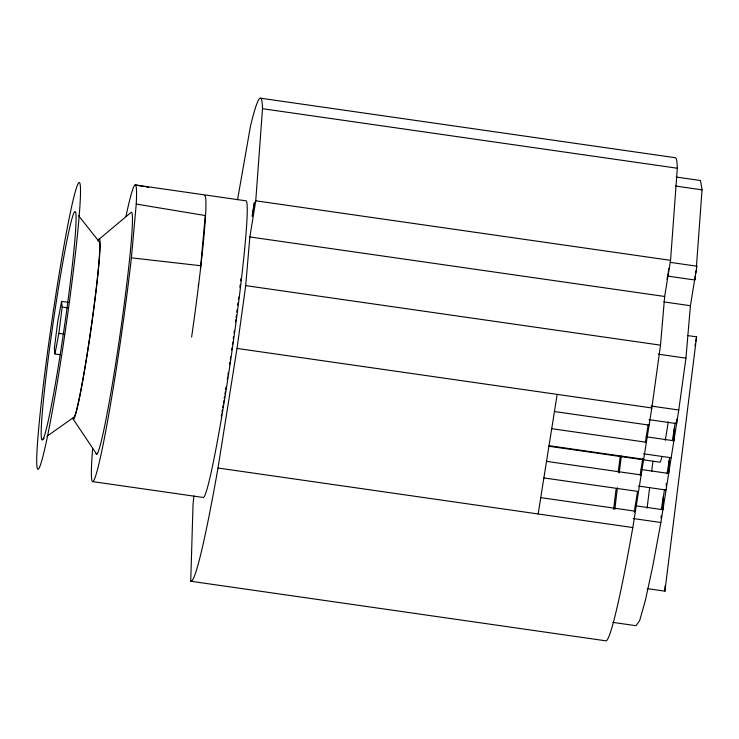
<?xml version="1.0" encoding="UTF-8"?>
<svg xmlns="http://www.w3.org/2000/svg" width="739" height="739" viewBox="0 0 739 739"><rect width="100%" height="100%" fill="white"/><g stroke="black" fill="none" stroke-linecap="round" stroke-linejoin="round"><path stroke-width="1.11" d="M260.784 98.222L675.594 157.758A244.138 12.387 -81.8 0 1 677.312 168.233L670.559 260.34L664.666 296.478L660.509 345.159L651.826 407.965L632.806 527.554A244.138 12.387 -81.8 0 1 605.546 640.778L190.736 581.242L193.036 504.358A244.138 12.387 -81.8 0 1 193.84 495.998M647.198 588.614L664.897 591.154L665.054 585.87M661.045 518.067L661.128 515.85M663.4 496.516L662.92 509.707L635.263 505.744M666.208 485.689L666.292 483.518M669.155 460.637L668.684 473.44L641.036 469.468M674.337 428.306L673.885 440.758L646.228 436.795M676.776 419.152L676.61 423.613L648.962 419.641M694.789 278.686L694.78 279.989L668.232 276.174M200.5 267.795A139.865 7.094 -81.8 0 0 200.731 265.726L205.266 215.548L136.244 204.066L131.385 257.837A149.878 7.602 -81.8 0 1 102.952 445.395A149.878 7.602 -81.8 0 1 92.597 449.007M190.736 581.242A244.138 12.387 -81.8 0 0 217.996 468.018L237.016 348.429L245.699 285.623L249.856 236.942L255.749 200.805L262.502 108.698L677.312 168.233M696.452 266.262L702.05 189.849L700.517 180.519L676.185 177.027M612.862 622.377L636.085 625.711L639.706 620.446L645.443 600.133L652.722 566.397L660.878 522.51L678.771 410.006L685.94 358.156L690.42 305.724L695.381 275.324M614.82 509.347L617.398 487.777M619.227 473.015L621.333 455.981M647.087 508.146L649.655 487.518M651.659 471.482L652.943 461.173M664.897 591.154L696.581 336.845L687.732 335.58M60.487 354.785L54.954 353.99L58.861 333.372L62.187 307.054L61.596 301.364L68.228 302.325M668.37 271.693L668.767 268.553M538.149 513.974L557.169 394.386M634.247 512.145L637.526 491.518M640.159 474.992L642.81 458.282M645.332 442.458L648.103 424.999M661.368 509.18L664.444 490.022M667.049 473.754L669.691 457.312M672.361 440.638L675.243 422.643M695.75 273.079L696.12 270.825M237.542 199.779L250.456 126.221A244.138 12.387 -81.8 0 1 262.502 108.698M695.002 345.861L695.39 343.607M695.787 341.353L696.581 336.845M61.596 301.364L57.688 321.992L54.363 348.309L54.954 353.99M666.975 279.351L668.241 272.737M696.572 266.733L696.831 266.179L694.78 279.989M99.183 239.14L131.237 212.287A122.231 6.198 -81.8 0 1 119.265 340.005A122.231 6.198 -81.8 0 1 96.024 453.376M42.372 439.548L44.22 438.236M46.991 436.269L73.771 417.295A88.892 4.508 -81.8 0 0 90.999 328.439A88.892 4.508 -81.8 0 0 98.869 241.311L78.473 215.566M131.385 257.837L200.731 265.726M675.501 186.043L702.05 189.849M255.749 200.805L670.559 260.34M670.291 262.373L696.831 266.179M249.856 236.942L664.666 296.478M663.871 301.909L690.42 305.724M245.699 285.623L660.509 345.159M658.292 354.184L685.94 358.156M62.187 307.054L67.711 307.849M651.124 406.044L678.771 410.006M237.016 348.429L651.826 407.965M58.861 333.372L64.395 334.167M554.444 411.531L649.101 425.119M551.719 428.675L646.366 442.264M643.53 453.801L671.178 457.764M549.012 445.682L643.669 459.27M549.142 446.291L659.982 462.198A50.049 2.54 -81.8 0 0 661.95 456.573M546.518 461.358L641.175 474.946M638.394 486.04L666.051 490.012M543.886 477.93L638.533 491.518M540.754 497.624L635.401 511.212M633.231 518.538L660.878 522.51M217.996 468.018L632.806 527.554M92.809 481.634L203.428 497.504A149.878 7.602 -81.8 0 0 232.48 347.699A149.878 7.602 -81.8 0 0 245.754 200.796L135.135 184.916L144.197 186.588M146.461 187.013L148.733 187.429M73.457 419.475L96.717 454.263M613.675 509.282A244.138 12.387 -81.8 0 1 616.058 489.357M618.21 472.092A244.138 12.387 -81.8 0 1 620.169 456.896M668.259 421.858A50.049 2.54 -81.8 0 1 665.22 440.305M204.509 195.696A141.87 7.196 -81.8 0 1 191.623 337.021M198.569 284.127A139.865 7.094 -81.8 0 1 198.292 286.39M240.84 278.751A139.865 7.094 -81.8 0 1 240.609 280.829M240.12 285.051A139.865 7.094 -81.8 0 1 239.87 287.203M238.679 297.161A139.865 7.094 -81.8 0 1 238.401 299.415M237.976 302.833A139.865 7.094 -81.8 0 1 237.69 305.115M237.108 309.706A139.865 7.094 -81.8 0 1 236.813 312.006M236.388 315.267A139.865 7.094 -81.8 0 1 236.101 317.456M235.815 319.664A139.865 7.094 -81.8 0 1 235.519 321.881M234.309 330.86A139.865 7.094 -81.8 0 1 234.004 333.123M233.533 336.513A139.865 7.094 -81.8 0 1 233.219 338.776M232.748 342.166A139.865 7.094 -81.8 0 1 232.434 344.42M231.954 347.792A139.865 7.094 -81.8 0 1 231.63 350.037M230.651 356.808A139.865 7.094 -81.8 0 1 230.319 359.08M229.82 362.479A139.865 7.094 -81.8 0 1 229.478 364.743M228.296 372.632A139.865 7.094 -81.8 0 1 227.954 374.867M227.612 377.093A139.865 7.094 -81.8 0 1 227.27 379.301M226.042 387.144A139.865 7.094 -81.8 0 1 225.681 389.453M225.312 391.753A139.865 7.094 -81.8 0 1 224.942 394.053M224.573 396.335A139.865 7.094 -81.8 0 1 224.203 398.617M223.834 400.88A139.865 7.094 -81.8 0 1 223.464 403.124M223.095 405.351A139.865 7.094 -81.8 0 1 222.725 407.558M222.365 409.748A139.865 7.094 -81.8 0 1 221.996 411.909M221.635 414.043A139.865 7.094 -81.8 0 1 221.275 416.149M125.963 216.462A149.878 7.602 -81.8 0 1 136.244 204.066M98.001 241.043A91.091 4.619 -81.8 0 1 91.257 327.432A91.091 4.619 -81.8 0 1 72.819 418.256M252.332 215.178L252.322 216.481L254.373 202.671L252.332 215.178M51.444 405.305A115.386 5.857 -81.8 0 0 75.978 214.726A115.386 5.857 -81.8 0 0 48.58 355.976A115.386 5.857 -81.8 0 0 51.444 405.305M49.605 425.673A144.77 7.344 -81.8 0 0 80.385 186.551A144.77 7.344 -81.8 0 0 46.012 363.782A144.77 7.344 -81.8 0 0 49.605 425.673"/></g></svg>
